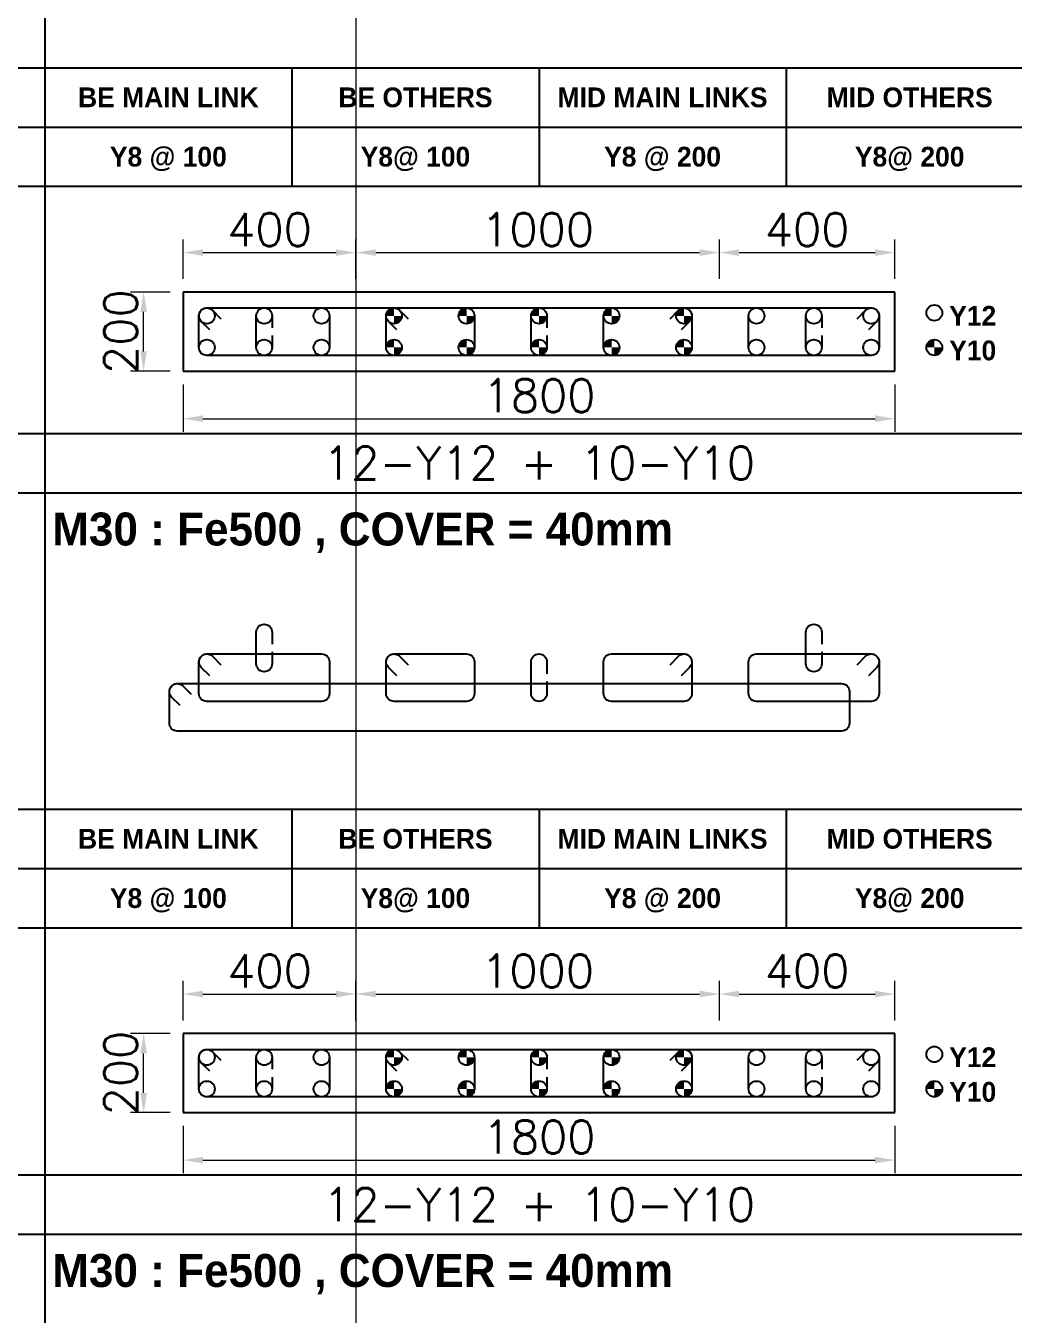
# Model space of a CAD drawing. Header units: millimetres. Extents: x -28707963 to -28231469, y 696001 to 896471.
# Drawn here: x -28298180 to -28290680, y 845932 to 855714 of the extents above; entities that cross this region are included whole.
import ezdxf
from ezdxf.enums import TextEntityAlignment as Align

# ---------------------------------------------------------------- set-up
doc = ezdxf.new("R2010")
doc.units = ezdxf.units.MM
doc.header["$MEASUREMENT"] = 0
doc.header["$PDMODE"] = 34
doc.header["$PDSIZE"] = -8
doc.layers.get('0').update_dxf_attribs({"lineweight": 5})
for name, color, linetype in [('09 COL TEXT-SCH', 2, 'Continuous'), ('14 REINF', 6, 'Continuous'), ('22 TABLE FRAME', 5, 'Continuous'), ('23 STIRRUPS', 5, 'Continuous'), ('TEXT', 4, 'Continuous')]:
    doc.layers.add(name, color=color, linetype=linetype)
doc.layers.add('19 COLUMN', color=1, linetype='Continuous', lineweight=25)
doc.styles.add('adani bold', font='')
doc.styles.add('ROMANS', font='simplex.shx')
doc.styles.get('adani bold').set_extended_font_data('Adani Bold', bold=True)
doc.dimstyles.new('D 50', dxfattribs={"dimscale": 100, "dimtxt": 3, "dimasz": 1.5, "dimexe": 1, "dimexo": 1, "dimgap": 0.5, "dimtad": 1, "dimdec": 0, "dimdsep": 46, "dimtxsty": 'ROMANS', "dimcen": 2.5, "dimclrd": 5, "dimclre": 5, "dimclrt": 4, "dimadec": 0, "dimazin": 0, "dimtfac": 1, "dimtdec": 0, "dimtmove": 0, "dimatfit": 3, "dimfxl": 1, "dimlwd": 0, "dimlwe": 0, "dimarcsym": 0})

# ---------------------------------------------------------------- blocks, each defined once
blk = doc.blocks.new('*D537')
at = {"color": 5, "lineweight": 0, "transparency": 16777216}
for p, q in [((-28296986.1, 847368.4), (-28296986.1, 847008.4)), ((-28291586.1, 847368.4), (-28291586.1, 847008.4)), ((-28296836.1, 847108.4), (-28291736.1, 847108.4))]:
    blk.add_line(p, q, dxfattribs=at)
at = {"color": 5, "transparency": 16777216}
for points in [[(-28296836.1, 847133.4), (-28296836.1, 847083.4), (-28296986.1, 847108.4)], [(-28291736.1, 847083.4), (-28291736.1, 847133.4), (-28291586.1, 847108.4)]]:
    blk.add_solid(points, dxfattribs=at)
at = {"layer": 'Defpoints', "color": 0, "transparency": 16777216}
for p in [(-28296986.1, 847468.4), (-28291586.1, 847468.4), (-28291586.1, 847108.4)]:
    blk.add_point(p, dxfattribs=at)
at = {"color": 4, "transparency": 16777216, "insert": (-28294286.1, 847283.4), "char_height": 250, "attachment_point": 5, "style": 'ROMANS'}
blk.add_mtext('1800', dxfattribs=at)
blk = doc.blocks.new('*D538')
at = {"color": 5, "lineweight": 0, "transparency": 16777216}
for p, q in [((-28296986.1, 852993.4), (-28296986.1, 852633.4)), ((-28291586.1, 852993.4), (-28291586.1, 852633.4)), ((-28296836.1, 852733.4), (-28291736.1, 852733.4))]:
    blk.add_line(p, q, dxfattribs=at)
at = {"color": 5, "transparency": 16777216}
for points in [[(-28296836.1, 852758.4), (-28296836.1, 852708.4), (-28296986.1, 852733.4)], [(-28291736.1, 852708.4), (-28291736.1, 852758.4), (-28291586.1, 852733.4)]]:
    blk.add_solid(points, dxfattribs=at)
at = {"layer": 'Defpoints', "color": 0, "transparency": 16777216}
for p in [(-28296986.1, 853093.4), (-28291586.1, 853093.4), (-28291586.1, 852733.4)]:
    blk.add_point(p, dxfattribs=at)
at = {"color": 4, "transparency": 16777216, "insert": (-28294286.1, 852908.4), "char_height": 250, "attachment_point": 5, "style": 'ROMANS'}
blk.add_mtext('1800', dxfattribs=at)
blk = doc.blocks.new('*D443')
at = {"color": 5, "lineweight": 0, "transparency": 16777216}
for p, q in [((-28297086.1, 848068.4), (-28297386.1, 848068.4)), ((-28297286.1, 847618.4), (-28297286.1, 847918.4)), ((-28297086.1, 847468.4), (-28297386.1, 847468.4))]:
    blk.add_line(p, q, dxfattribs=at)
at = {"color": 5, "transparency": 16777216}
for points in [[(-28297261.1, 847918.4), (-28297311.1, 847918.4), (-28297286.1, 848068.4)], [(-28297311.1, 847618.4), (-28297261.1, 847618.4), (-28297286.1, 847468.4)]]:
    blk.add_solid(points, dxfattribs=at)
at = {"layer": 'Defpoints', "color": 0, "transparency": 16777216}
for p in [(-28297286.1, 848068.4), (-28296986.1, 848068.4), (-28296986.1, 847468.4)]:
    blk.add_point(p, dxfattribs=at)
at = {"color": 4, "transparency": 16777216, "insert": (-28297461.1, 847768.4), "char_height": 250, "attachment_point": 5, "rotation": 90, "style": 'ROMANS'}
blk.add_mtext('200', dxfattribs=at)
blk = doc.blocks.new('*D444')
at = {"color": 5, "lineweight": 0, "transparency": 16777216}
for p, q in [((-28296986.1, 848168.4), (-28296986.1, 848468.4)), ((-28295675.5, 848168.4), (-28295675.5, 848468.4)), ((-28296836.1, 848368.4), (-28295825.5, 848368.4))]:
    blk.add_line(p, q, dxfattribs=at)
at = {"color": 5, "transparency": 16777216}
for points in [[(-28296836.1, 848393.4), (-28296836.1, 848343.4), (-28296986.1, 848368.4)], [(-28295825.5, 848343.4), (-28295825.5, 848393.4), (-28295675.5, 848368.4)]]:
    blk.add_solid(points, dxfattribs=at)
at = {"layer": 'Defpoints', "color": 0, "transparency": 16777216}
for p in [(-28295675.5, 848368.4), (-28296986.1, 848068.4), (-28295675.5, 848068.4)]:
    blk.add_point(p, dxfattribs=at)
at = {"color": 4, "transparency": 16777216, "insert": (-28296330.8, 848543.4), "char_height": 250, "attachment_point": 5, "style": 'ROMANS'}
blk.add_mtext('400', dxfattribs=at)
blk = doc.blocks.new('*D445')
at = {"color": 5, "lineweight": 0, "transparency": 16777216}
for p, q in [((-28295675.5, 848168.4), (-28295675.5, 848468.4)), ((-28292917.6, 848168.4), (-28292917.6, 848468.4)), ((-28295525.5, 848368.4), (-28293067.6, 848368.4))]:
    blk.add_line(p, q, dxfattribs=at)
at = {"color": 5, "transparency": 16777216}
for points in [[(-28295525.5, 848393.4), (-28295525.5, 848343.4), (-28295675.5, 848368.4)], [(-28293067.6, 848343.4), (-28293067.6, 848393.4), (-28292917.6, 848368.4)]]:
    blk.add_solid(points, dxfattribs=at)
at = {"layer": 'Defpoints', "color": 0, "transparency": 16777216}
for p in [(-28292917.6, 848368.4), (-28295675.5, 848068.4), (-28292917.6, 848068.4)]:
    blk.add_point(p, dxfattribs=at)
at = {"color": 4, "transparency": 16777216, "insert": (-28294296.5, 848543.4), "char_height": 250, "attachment_point": 5, "style": 'ROMANS'}
blk.add_mtext('1000', dxfattribs=at)
blk = doc.blocks.new('*D446')
at = {"color": 5, "lineweight": 0, "transparency": 16777216}
for p, q in [((-28292917.6, 848168.4), (-28292917.6, 848468.4)), ((-28291586.1, 848168.4), (-28291586.1, 848468.4)), ((-28292767.6, 848368.4), (-28291736.1, 848368.4))]:
    blk.add_line(p, q, dxfattribs=at)
at = {"color": 5, "transparency": 16777216}
for points in [[(-28292767.6, 848393.4), (-28292767.6, 848343.4), (-28292917.6, 848368.4)], [(-28291736.1, 848343.4), (-28291736.1, 848393.4), (-28291586.1, 848368.4)]]:
    blk.add_solid(points, dxfattribs=at)
at = {"layer": 'Defpoints', "color": 0, "transparency": 16777216}
for p in [(-28291586.1, 848368.4), (-28292917.6, 848068.4), (-28291586.1, 848068.4)]:
    blk.add_point(p, dxfattribs=at)
at = {"color": 4, "transparency": 16777216, "insert": (-28292251.8, 848543.4), "char_height": 250, "attachment_point": 5, "style": 'ROMANS'}
blk.add_mtext('400', dxfattribs=at)
blk = doc.blocks.new('*D447')
at = {"color": 5, "lineweight": 0, "transparency": 16777216}
for p, q in [((-28297086.1, 853693.4), (-28297386.1, 853693.4)), ((-28297286.1, 853243.4), (-28297286.1, 853543.4)), ((-28297086.1, 853093.4), (-28297386.1, 853093.4))]:
    blk.add_line(p, q, dxfattribs=at)
at = {"color": 5, "transparency": 16777216}
for points in [[(-28297261.1, 853543.4), (-28297311.1, 853543.4), (-28297286.1, 853693.4)], [(-28297311.1, 853243.4), (-28297261.1, 853243.4), (-28297286.1, 853093.4)]]:
    blk.add_solid(points, dxfattribs=at)
at = {"layer": 'Defpoints', "color": 0, "transparency": 16777216}
for p in [(-28297286.1, 853693.4), (-28296986.1, 853693.4), (-28296986.1, 853093.4)]:
    blk.add_point(p, dxfattribs=at)
at = {"color": 4, "transparency": 16777216, "insert": (-28297461.1, 853393.4), "char_height": 250, "attachment_point": 5, "rotation": 90, "style": 'ROMANS'}
blk.add_mtext('200', dxfattribs=at)
blk = doc.blocks.new('*D448')
at = {"color": 5, "lineweight": 0, "transparency": 16777216}
for p, q in [((-28296986.1, 853793.4), (-28296986.1, 854093.4)), ((-28295675.5, 853793.4), (-28295675.5, 854093.4)), ((-28296836.1, 853993.4), (-28295825.5, 853993.4))]:
    blk.add_line(p, q, dxfattribs=at)
at = {"color": 5, "transparency": 16777216}
for points in [[(-28296836.1, 854018.4), (-28296836.1, 853968.4), (-28296986.1, 853993.4)], [(-28295825.5, 853968.4), (-28295825.5, 854018.4), (-28295675.5, 853993.4)]]:
    blk.add_solid(points, dxfattribs=at)
at = {"layer": 'Defpoints', "color": 0, "transparency": 16777216}
for p in [(-28295675.5, 853993.4), (-28296986.1, 853693.4), (-28295675.5, 853693.4)]:
    blk.add_point(p, dxfattribs=at)
at = {"color": 4, "transparency": 16777216, "insert": (-28296330.8, 854168.4), "char_height": 250, "attachment_point": 5, "style": 'ROMANS'}
blk.add_mtext('400', dxfattribs=at)
blk = doc.blocks.new('*D449')
at = {"color": 5, "lineweight": 0, "transparency": 16777216}
for p, q in [((-28295675.5, 853793.4), (-28295675.5, 854093.4)), ((-28292917.6, 853793.4), (-28292917.6, 854093.4)), ((-28295525.5, 853993.4), (-28293067.6, 853993.4))]:
    blk.add_line(p, q, dxfattribs=at)
at = {"color": 5, "transparency": 16777216}
for points in [[(-28295525.5, 854018.4), (-28295525.5, 853968.4), (-28295675.5, 853993.4)], [(-28293067.6, 853968.4), (-28293067.6, 854018.4), (-28292917.6, 853993.4)]]:
    blk.add_solid(points, dxfattribs=at)
at = {"layer": 'Defpoints', "color": 0, "transparency": 16777216}
for p in [(-28292917.6, 853993.4), (-28295675.5, 853693.4), (-28292917.6, 853693.4)]:
    blk.add_point(p, dxfattribs=at)
at = {"color": 4, "transparency": 16777216, "insert": (-28294296.5, 854168.4), "char_height": 250, "attachment_point": 5, "style": 'ROMANS'}
blk.add_mtext('1000', dxfattribs=at)
blk = doc.blocks.new('*D450')
at = {"color": 5, "lineweight": 0, "transparency": 16777216}
for p, q in [((-28292917.6, 853793.4), (-28292917.6, 854093.4)), ((-28291586.1, 853793.4), (-28291586.1, 854093.4)), ((-28292767.6, 853993.4), (-28291736.1, 853993.4))]:
    blk.add_line(p, q, dxfattribs=at)
at = {"color": 5, "transparency": 16777216}
for points in [[(-28292767.6, 854018.4), (-28292767.6, 853968.4), (-28292917.6, 853993.4)], [(-28291736.1, 853968.4), (-28291736.1, 854018.4), (-28291586.1, 853993.4)]]:
    blk.add_solid(points, dxfattribs=at)
at = {"layer": 'Defpoints', "color": 0, "transparency": 16777216}
for p in [(-28291586.1, 853993.4), (-28292917.6, 853693.4), (-28291586.1, 853693.4)]:
    blk.add_point(p, dxfattribs=at)
at = {"color": 4, "transparency": 16777216, "insert": (-28292251.8, 854168.4), "char_height": 250, "attachment_point": 5, "style": 'ROMANS'}
blk.add_mtext('400', dxfattribs=at)

msp = doc.modelspace()

# ---------------------------------------------------------------- hatches: boundary and pattern name
at = {"layer": '14 REINF'}
h = msp.add_hatch(color=6, dxfattribs=at)
edge = h.paths.add_edge_path(flags=0)
edge.add_line((-28295446.1, 853513.4), (-28295386.1, 853513.4))
edge.add_line((-28295386.1, 853513.4), (-28295386.1, 853573.4))
edge.add_arc((-28295386.1, 853513.4), 60, 90, 180)
edge = h.paths.add_edge_path(flags=0)
edge.add_line((-28295326.1, 853513.4), (-28295386.1, 853513.4))
edge.add_line((-28295386.1, 853513.4), (-28295386.1, 853453.4))
edge.add_arc((-28295386.1, 853513.4), 60, 270, 360)
h = msp.add_hatch(color=6, dxfattribs=at)
edge = h.paths.add_edge_path(flags=0)
edge.add_line((-28294896.1, 853513.4), (-28294836.1, 853513.4))
edge.add_line((-28294836.1, 853513.4), (-28294836.1, 853573.4))
edge.add_arc((-28294836.1, 853513.4), 60, 90, 180)
edge = h.paths.add_edge_path(flags=0)
edge.add_line((-28294776.1, 853513.4), (-28294836.1, 853513.4))
edge.add_line((-28294836.1, 853513.4), (-28294836.1, 853453.4))
edge.add_arc((-28294836.1, 853513.4), 60, 270, 360)
h = msp.add_hatch(color=6, dxfattribs=at)
edge = h.paths.add_edge_path(flags=0)
edge.add_line((-28294346.1, 853513.4), (-28294286.1, 853513.4))
edge.add_line((-28294286.1, 853513.4), (-28294286.1, 853573.4))
edge.add_arc((-28294286.1, 853513.4), 60, 90, 180)
edge = h.paths.add_edge_path(flags=0)
edge.add_line((-28294226.1, 853513.4), (-28294286.1, 853513.4))
edge.add_line((-28294286.1, 853513.4), (-28294286.1, 853453.4))
edge.add_arc((-28294286.1, 853513.4), 60, 270, 360)
h = msp.add_hatch(color=6, dxfattribs=at)
edge = h.paths.add_edge_path(flags=0)
edge.add_line((-28293796.1, 853513.4), (-28293736.1, 853513.4))
edge.add_line((-28293736.1, 853513.4), (-28293736.1, 853573.4))
edge.add_arc((-28293736.1, 853513.4), 60, 90, 180)
edge = h.paths.add_edge_path(flags=0)
edge.add_line((-28293676.1, 853513.4), (-28293736.1, 853513.4))
edge.add_line((-28293736.1, 853513.4), (-28293736.1, 853453.4))
edge.add_arc((-28293736.1, 853513.4), 60, 270, 360)
h = msp.add_hatch(color=6, dxfattribs=at)
edge = h.paths.add_edge_path(flags=0)
edge.add_line((-28293246.1, 853513.4), (-28293186.1, 853513.4))
edge.add_line((-28293186.1, 853513.4), (-28293186.1, 853573.4))
edge.add_arc((-28293186.1, 853513.4), 60, 90, 180)
edge = h.paths.add_edge_path(flags=0)
edge.add_line((-28293126.1, 853513.4), (-28293186.1, 853513.4))
edge.add_line((-28293186.1, 853513.4), (-28293186.1, 853453.4))
edge.add_arc((-28293186.1, 853513.4), 60, 270, 360)
h = msp.add_hatch(color=6, dxfattribs=at)
edge = h.paths.add_edge_path(flags=0)
edge.add_line((-28295446.1, 853273.4), (-28295386.1, 853273.4))
edge.add_line((-28295386.1, 853273.4), (-28295386.1, 853333.4))
edge.add_arc((-28295386.1, 853273.4), 60, 90, 180)
edge = h.paths.add_edge_path(flags=0)
edge.add_line((-28295326.1, 853273.4), (-28295386.1, 853273.4))
edge.add_line((-28295386.1, 853273.4), (-28295386.1, 853213.4))
edge.add_arc((-28295386.1, 853273.4), 60, 270, 360)
h = msp.add_hatch(color=6, dxfattribs=at)
edge = h.paths.add_edge_path(flags=0)
edge.add_line((-28294896.1, 853273.4), (-28294836.1, 853273.4))
edge.add_line((-28294836.1, 853273.4), (-28294836.1, 853333.4))
edge.add_arc((-28294836.1, 853273.4), 60, 90, 180)
edge = h.paths.add_edge_path(flags=0)
edge.add_line((-28294776.1, 853273.4), (-28294836.1, 853273.4))
edge.add_line((-28294836.1, 853273.4), (-28294836.1, 853213.4))
edge.add_arc((-28294836.1, 853273.4), 60, 270, 360)
h = msp.add_hatch(color=6, dxfattribs=at)
edge = h.paths.add_edge_path(flags=0)
edge.add_line((-28294346.1, 853273.4), (-28294286.1, 853273.4))
edge.add_line((-28294286.1, 853273.4), (-28294286.1, 853333.4))
edge.add_arc((-28294286.1, 853273.4), 60, 90, 180)
edge = h.paths.add_edge_path(flags=0)
edge.add_line((-28294226.1, 853273.4), (-28294286.1, 853273.4))
edge.add_line((-28294286.1, 853273.4), (-28294286.1, 853213.4))
edge.add_arc((-28294286.1, 853273.4), 60, 270, 360)
h = msp.add_hatch(color=6, dxfattribs=at)
edge = h.paths.add_edge_path(flags=0)
edge.add_line((-28293796.1, 853273.4), (-28293736.1, 853273.4))
edge.add_line((-28293736.1, 853273.4), (-28293736.1, 853333.4))
edge.add_arc((-28293736.1, 853273.4), 60, 90, 180)
edge = h.paths.add_edge_path(flags=0)
edge.add_line((-28293676.1, 853273.4), (-28293736.1, 853273.4))
edge.add_line((-28293736.1, 853273.4), (-28293736.1, 853213.4))
edge.add_arc((-28293736.1, 853273.4), 60, 270, 360)
h = msp.add_hatch(color=6, dxfattribs=at)
edge = h.paths.add_edge_path(flags=0)
edge.add_line((-28293246.1, 853273.4), (-28293186.1, 853273.4))
edge.add_line((-28293186.1, 853273.4), (-28293186.1, 853333.4))
edge.add_arc((-28293186.1, 853273.4), 60, 90, 180)
edge = h.paths.add_edge_path(flags=0)
edge.add_line((-28293126.1, 853273.4), (-28293186.1, 853273.4))
edge.add_line((-28293186.1, 853273.4), (-28293186.1, 853213.4))
edge.add_arc((-28293186.1, 853273.4), 60, 270, 360)
h = msp.add_hatch(color=6, dxfattribs=at)
edge = h.paths.add_edge_path(flags=0)
edge.add_line((-28291346.1, 853273.4), (-28291286.1, 853273.4))
edge.add_line((-28291286.1, 853273.4), (-28291286.1, 853333.4))
edge.add_arc((-28291286.1, 853273.4), 60, 90, 180)
edge = h.paths.add_edge_path(flags=0)
edge.add_line((-28291226.1, 853273.4), (-28291286.1, 853273.4))
edge.add_line((-28291286.1, 853273.4), (-28291286.1, 853213.4))
edge.add_arc((-28291286.1, 853273.4), 60, 270, 360)
h = msp.add_hatch(color=6, dxfattribs=at)
edge = h.paths.add_edge_path(flags=0)
edge.add_line((-28295446.1, 847888.4), (-28295386.1, 847888.4))
edge.add_line((-28295386.1, 847888.4), (-28295386.1, 847948.4))
edge.add_arc((-28295386.1, 847888.4), 60, 90, 180)
edge = h.paths.add_edge_path(flags=0)
edge.add_line((-28295326.1, 847888.4), (-28295386.1, 847888.4))
edge.add_line((-28295386.1, 847888.4), (-28295386.1, 847828.4))
edge.add_arc((-28295386.1, 847888.4), 60, 270, 360)
h = msp.add_hatch(color=6, dxfattribs=at)
edge = h.paths.add_edge_path(flags=0)
edge.add_line((-28294896.1, 847888.4), (-28294836.1, 847888.4))
edge.add_line((-28294836.1, 847888.4), (-28294836.1, 847948.4))
edge.add_arc((-28294836.1, 847888.4), 60, 90, 180)
edge = h.paths.add_edge_path(flags=0)
edge.add_line((-28294776.1, 847888.4), (-28294836.1, 847888.4))
edge.add_line((-28294836.1, 847888.4), (-28294836.1, 847828.4))
edge.add_arc((-28294836.1, 847888.4), 60, 270, 360)
h = msp.add_hatch(color=6, dxfattribs=at)
edge = h.paths.add_edge_path(flags=0)
edge.add_line((-28294346.1, 847888.4), (-28294286.1, 847888.4))
edge.add_line((-28294286.1, 847888.4), (-28294286.1, 847948.4))
edge.add_arc((-28294286.1, 847888.4), 60, 90, 180)
edge = h.paths.add_edge_path(flags=0)
edge.add_line((-28294226.1, 847888.4), (-28294286.1, 847888.4))
edge.add_line((-28294286.1, 847888.4), (-28294286.1, 847828.4))
edge.add_arc((-28294286.1, 847888.4), 60, 270, 360)
h = msp.add_hatch(color=6, dxfattribs=at)
edge = h.paths.add_edge_path(flags=0)
edge.add_line((-28293796.1, 847888.4), (-28293736.1, 847888.4))
edge.add_line((-28293736.1, 847888.4), (-28293736.1, 847948.4))
edge.add_arc((-28293736.1, 847888.4), 60, 90, 180)
edge = h.paths.add_edge_path(flags=0)
edge.add_line((-28293676.1, 847888.4), (-28293736.1, 847888.4))
edge.add_line((-28293736.1, 847888.4), (-28293736.1, 847828.4))
edge.add_arc((-28293736.1, 847888.4), 60, 270, 360)
h = msp.add_hatch(color=6, dxfattribs=at)
edge = h.paths.add_edge_path(flags=0)
edge.add_line((-28293246.1, 847888.4), (-28293186.1, 847888.4))
edge.add_line((-28293186.1, 847888.4), (-28293186.1, 847948.4))
edge.add_arc((-28293186.1, 847888.4), 60, 90, 180)
edge = h.paths.add_edge_path(flags=0)
edge.add_line((-28293126.1, 847888.4), (-28293186.1, 847888.4))
edge.add_line((-28293186.1, 847888.4), (-28293186.1, 847828.4))
edge.add_arc((-28293186.1, 847888.4), 60, 270, 360)
h = msp.add_hatch(color=6, dxfattribs=at)
edge = h.paths.add_edge_path(flags=0)
edge.add_line((-28295446.1, 847648.4), (-28295386.1, 847648.4))
edge.add_line((-28295386.1, 847648.4), (-28295386.1, 847708.4))
edge.add_arc((-28295386.1, 847648.4), 60, 90, 180)
edge = h.paths.add_edge_path(flags=0)
edge.add_line((-28295326.1, 847648.4), (-28295386.1, 847648.4))
edge.add_line((-28295386.1, 847648.4), (-28295386.1, 847588.4))
edge.add_arc((-28295386.1, 847648.4), 60, 270, 360)
h = msp.add_hatch(color=6, dxfattribs=at)
edge = h.paths.add_edge_path(flags=0)
edge.add_line((-28294896.1, 847648.4), (-28294836.1, 847648.4))
edge.add_line((-28294836.1, 847648.4), (-28294836.1, 847708.4))
edge.add_arc((-28294836.1, 847648.4), 60, 90, 180)
edge = h.paths.add_edge_path(flags=0)
edge.add_line((-28294776.1, 847648.4), (-28294836.1, 847648.4))
edge.add_line((-28294836.1, 847648.4), (-28294836.1, 847588.4))
edge.add_arc((-28294836.1, 847648.4), 60, 270, 360)
h = msp.add_hatch(color=6, dxfattribs=at)
edge = h.paths.add_edge_path(flags=0)
edge.add_line((-28294346.1, 847648.4), (-28294286.1, 847648.4))
edge.add_line((-28294286.1, 847648.4), (-28294286.1, 847708.4))
edge.add_arc((-28294286.1, 847648.4), 60, 90, 180)
edge = h.paths.add_edge_path(flags=0)
edge.add_line((-28294226.1, 847648.4), (-28294286.1, 847648.4))
edge.add_line((-28294286.1, 847648.4), (-28294286.1, 847588.4))
edge.add_arc((-28294286.1, 847648.4), 60, 270, 360)
h = msp.add_hatch(color=6, dxfattribs=at)
edge = h.paths.add_edge_path(flags=0)
edge.add_line((-28293796.1, 847648.4), (-28293736.1, 847648.4))
edge.add_line((-28293736.1, 847648.4), (-28293736.1, 847708.4))
edge.add_arc((-28293736.1, 847648.4), 60, 90, 180)
edge = h.paths.add_edge_path(flags=0)
edge.add_line((-28293676.1, 847648.4), (-28293736.1, 847648.4))
edge.add_line((-28293736.1, 847648.4), (-28293736.1, 847588.4))
edge.add_arc((-28293736.1, 847648.4), 60, 270, 360)
h = msp.add_hatch(color=6, dxfattribs=at)
edge = h.paths.add_edge_path(flags=0)
edge.add_line((-28293246.1, 847648.4), (-28293186.1, 847648.4))
edge.add_line((-28293186.1, 847648.4), (-28293186.1, 847708.4))
edge.add_arc((-28293186.1, 847648.4), 60, 90, 180)
edge = h.paths.add_edge_path(flags=0)
edge.add_line((-28293126.1, 847648.4), (-28293186.1, 847648.4))
edge.add_line((-28293186.1, 847648.4), (-28293186.1, 847588.4))
edge.add_arc((-28293186.1, 847648.4), 60, 270, 360)
h = msp.add_hatch(color=6, dxfattribs=at)
edge = h.paths.add_edge_path(flags=0)
edge.add_line((-28291346.1, 847648.4), (-28291286.1, 847648.4))
edge.add_line((-28291286.1, 847648.4), (-28291286.1, 847708.4))
edge.add_arc((-28291286.1, 847648.4), 60, 90, 180)
edge = h.paths.add_edge_path(flags=0)
edge.add_line((-28291226.1, 847648.4), (-28291286.1, 847648.4))
edge.add_line((-28291286.1, 847648.4), (-28291286.1, 847588.4))
edge.add_arc((-28291286.1, 847648.4), 60, 270, 360)

# ---------------------------------------------------------------- linework, layer by layer
msp.add_line((-28295675.5, 896471.2), (-28295675.5, 817472.8))
at = {"layer": '14 REINF', "color": 6}
for centre in [(-28296806.1, 853513.4), (-28296371.1, 853513.4), (-28295936.1, 853513.4), (-28295386.1, 853513.4), (-28294836.1, 853513.4), (-28294286.1, 853513.4), (-28293736.1, 853513.4), (-28293186.1, 853513.4), (-28292636.1, 853513.4), (-28292201.1, 853513.4), (-28291766.1, 853513.4), (-28291286.1, 853535.9), (-28296806.1, 853273.4), (-28296371.1, 853273.4), (-28295936.1, 853273.4), (-28295386.1, 853273.4), (-28294836.1, 853273.4), (-28294286.1, 853273.4), (-28293736.1, 853273.4), (-28293186.1, 853273.4), (-28292636.1, 853273.4), (-28292201.1, 853273.4), (-28291766.1, 853273.4), (-28291286.1, 853273.4), (-28296806.1, 847888.4), (-28296371.1, 847888.4), (-28295936.1, 847888.4), (-28295386.1, 847888.4), (-28294836.1, 847888.4), (-28294286.1, 847888.4), (-28293736.1, 847888.4), (-28293186.1, 847888.4), (-28292636.1, 847888.4), (-28292201.1, 847888.4), (-28291766.1, 847888.4), (-28291286.1, 847910.9), (-28296806.1, 847648.4), (-28296371.1, 847648.4), (-28295936.1, 847648.4), (-28295386.1, 847648.4), (-28294836.1, 847648.4), (-28294286.1, 847648.4), (-28293736.1, 847648.4), (-28293186.1, 847648.4), (-28292636.1, 847648.4), (-28292201.1, 847648.4), (-28291766.1, 847648.4), (-28291286.1, 847648.4)]:
    msp.add_circle(centre, 60, dxfattribs=at)
at = {"layer": '19 COLUMN', "color": 4}
for points in [[(-28291586.1, 853693.4), (-28296986.1, 853693.4)], [(-28296986.1, 853693.4), (-28296986.1, 853093.4)], [(-28291586.1, 853093.4), (-28291586.1, 853693.4)], [(-28296986.1, 853093.4), (-28291586.1, 853093.4)], [(-28291586.1, 848068.4), (-28296986.1, 848068.4)], [(-28296986.1, 848068.4), (-28296986.1, 847468.4)], [(-28291586.1, 847468.4), (-28291586.1, 848068.4)], [(-28296986.1, 847468.4), (-28291586.1, 847468.4)]]:
    msp.add_lwpolyline(points, dxfattribs=at)
at = {"layer": '22 TABLE FRAME', "color": 5, "linetype": 'Continuous'}
for p, q in [((-28298036.1, 863421.2), (-28298036.1, 788796.2)), ((-28330286.1, 855396.2), (-28245536.1, 855396.2)), ((-28296161.1, 855396.2), (-28296161.1, 854496.2)), ((-28294286.1, 855396.2), (-28294286.1, 854496.2)), ((-28292411.1, 855396.2), (-28292411.1, 854496.2)), ((-28330286.1, 854946.2), (-28245536.1, 854946.2)), ((-28330286.1, 854496.2), (-28245536.1, 854496.2)), ((-28330286.1, 852621.2), (-28245536.1, 852621.2)), ((-28334786.1, 852171.2), (-28245536.1, 852171.2)), ((-28330286.1, 849771.2), (-28245536.1, 849771.2)), ((-28296161.1, 849771.2), (-28296161.1, 848871.2)), ((-28294286.1, 849771.2), (-28294286.1, 848871.2)), ((-28292411.1, 849771.2), (-28292411.1, 848871.2)), ((-28330286.1, 849321.2), (-28245536.1, 849321.2)), ((-28330286.1, 848871.2), (-28245536.1, 848871.2)), ((-28330286.1, 846996.2), (-28245536.1, 846996.2)), ((-28334786.1, 846546.2), (-28245536.1, 846546.2))]:
    msp.add_line(p, q, dxfattribs=at)
at = {"layer": '23 STIRRUPS', "color": 5}
for points in [[(-28296784.9, 853407.3), (-28296848.5, 853470.9, -0.668178), (-28296806.1, 853573.4), (-28291766.1, 853573.4, -0.414214), (-28291706.1, 853513.4), (-28291706.1, 853273.4, -0.414214), (-28291766.1, 853213.4), (-28296806.1, 853213.4, -0.414214), (-28296866.1, 853273.4), (-28296866.1, 853513.4, -0.668179), (-28296763.7, 853555.8), (-28296700, 853492.1)], [(-28296784.9, 853407.3), (-28296848.5, 853470.9, -0.668178), (-28296806.1, 853573.4), (-28295936.1, 853573.4, -0.414214), (-28295876.1, 853513.4), (-28295876.1, 853273.4, -0.414214), (-28295936.1, 853213.4), (-28296806.1, 853213.4, -0.414214), (-28296866.1, 853273.4), (-28296866.1, 853513.4, -0.668179), (-28296763.7, 853555.8), (-28296700, 853492.1)], [(-28296311.1, 853363.4), (-28296311.1, 853273.4, -1), (-28296431.1, 853273.4), (-28296431.1, 853513.4, -1), (-28296311.1, 853513.4), (-28296311.1, 853423.4)], [(-28295364.9, 853407.3), (-28295428.6, 853470.9, -0.668314), (-28295386.1, 853573.4), (-28294836.1, 853573.4, -0.414323), (-28294776.1, 853513.4), (-28294776.1, 853273.4, -0.414323), (-28294836.1, 853213.4), (-28295386.1, 853213.4, -0.414323), (-28295446.1, 853273.4), (-28295446.1, 853513.4, -0.668179), (-28295343.7, 853555.8), (-28295280.1, 853492.1)], [(-28294226.1, 853363.4), (-28294226.1, 853273.4, -1), (-28294346.1, 853273.4), (-28294346.1, 853513.4, -1), (-28294226.1, 853513.4), (-28294226.1, 853423.4)], [(-28293292.1, 853492.1), (-28293228.5, 853555.8, -0.668179), (-28293126.1, 853513.4), (-28293126.1, 853273.4, -0.414323), (-28293186.1, 853213.4), (-28293736.1, 853213.4, -0.414323), (-28293796.1, 853273.4), (-28293796.1, 853513.4, -0.414323), (-28293736.1, 853573.4), (-28293186.1, 853573.4, -0.668314), (-28293143.6, 853470.9), (-28293207.3, 853407.3)], [(-28291872.2, 853492.1), (-28291808.5, 853555.8, -0.668179), (-28291706.1, 853513.4), (-28291706.1, 853273.4, -0.414214), (-28291766.1, 853213.4), (-28292636.1, 853213.4, -0.414214), (-28292696.1, 853273.4), (-28292696.1, 853513.4, -0.414214), (-28292636.1, 853573.4), (-28291766.1, 853573.4, -0.668178), (-28291723.7, 853470.9), (-28291787.3, 853407.3)], [(-28292141.1, 853363.4), (-28292141.1, 853273.4, -1), (-28292261.1, 853273.4), (-28292261.1, 853513.4, -1), (-28292141.1, 853513.4), (-28292141.1, 853423.4)], [(-28296311.1, 850963.4), (-28296311.1, 850873.4, -1), (-28296431.1, 850873.4), (-28296431.1, 851113.4, -1), (-28296311.1, 851113.4), (-28296311.1, 851023.4)], [(-28292141.1, 850963.4), (-28292141.1, 850873.4, -1), (-28292261.1, 850873.4), (-28292261.1, 851113.4, -1), (-28292141.1, 851113.4), (-28292141.1, 851023.4)], [(-28296784.9, 850782.3), (-28296848.5, 850845.9, -0.668178), (-28296806.1, 850948.4), (-28295936.1, 850948.4, -0.414214), (-28295876.1, 850888.4), (-28295876.1, 850648.4, -0.414214), (-28295936.1, 850588.4), (-28296806.1, 850588.4, -0.414214), (-28296866.1, 850648.4), (-28296866.1, 850888.4, -0.668179), (-28296763.7, 850930.8), (-28296700, 850867.1)], [(-28295364.9, 850782.3), (-28295428.6, 850845.9, -0.668314), (-28295386.1, 850948.4), (-28294836.1, 850948.4, -0.414323), (-28294776.1, 850888.4), (-28294776.1, 850648.4, -0.414323), (-28294836.1, 850588.4), (-28295386.1, 850588.4, -0.414323), (-28295446.1, 850648.4), (-28295446.1, 850888.4, -0.668179), (-28295343.7, 850930.8), (-28295280.1, 850867.1)], [(-28294226.1, 850738.4), (-28294226.1, 850648.4, -1), (-28294346.1, 850648.4), (-28294346.1, 850888.4, -1), (-28294226.1, 850888.4), (-28294226.1, 850798.4)], [(-28293292.1, 850867.1), (-28293228.5, 850930.8, -0.668179), (-28293126.1, 850888.4), (-28293126.1, 850648.4, -0.414323), (-28293186.1, 850588.4), (-28293736.1, 850588.4, -0.414323), (-28293796.1, 850648.4), (-28293796.1, 850888.4, -0.414323), (-28293736.1, 850948.4), (-28293186.1, 850948.4, -0.668314), (-28293143.6, 850845.9), (-28293207.3, 850782.3)], [(-28291872.2, 850867.1), (-28291808.5, 850930.8, -0.668179), (-28291706.1, 850888.4), (-28291706.1, 850648.4, -0.414214), (-28291766.1, 850588.4), (-28292636.1, 850588.4, -0.414214), (-28292696.1, 850648.4), (-28292696.1, 850888.4, -0.414214), (-28292636.1, 850948.4), (-28291766.1, 850948.4, -0.668178), (-28291723.7, 850845.9), (-28291787.3, 850782.3)], [(-28297009.9, 850557.3), (-28297073.5, 850620.9, -0.668178), (-28297031.1, 850723.4), (-28291991.1, 850723.4, -0.414214), (-28291931.1, 850663.4), (-28291931.1, 850423.4, -0.414214), (-28291991.1, 850363.4), (-28297031.1, 850363.4, -0.414214), (-28297091.1, 850423.4), (-28297091.1, 850663.4, -0.668179), (-28296988.7, 850705.8), (-28296925, 850642.1)], [(-28296784.9, 847782.3), (-28296848.5, 847845.9, -0.668178), (-28296806.1, 847948.4), (-28291766.1, 847948.4, -0.414214), (-28291706.1, 847888.4), (-28291706.1, 847648.4, -0.414214), (-28291766.1, 847588.4), (-28296806.1, 847588.4, -0.414214), (-28296866.1, 847648.4), (-28296866.1, 847888.4, -0.668179), (-28296763.7, 847930.8), (-28296700, 847867.1)], [(-28296784.9, 847782.3), (-28296848.5, 847845.9, -0.668178), (-28296806.1, 847948.4), (-28295936.1, 847948.4, -0.414214), (-28295876.1, 847888.4), (-28295876.1, 847648.4, -0.414214), (-28295936.1, 847588.4), (-28296806.1, 847588.4, -0.414214), (-28296866.1, 847648.4), (-28296866.1, 847888.4, -0.668179), (-28296763.7, 847930.8), (-28296700, 847867.1)], [(-28296311.1, 847738.4), (-28296311.1, 847648.4, -1), (-28296431.1, 847648.4), (-28296431.1, 847888.4, -1), (-28296311.1, 847888.4), (-28296311.1, 847798.4)], [(-28295364.9, 847782.3), (-28295428.6, 847845.9, -0.668314), (-28295386.1, 847948.4), (-28294836.1, 847948.4, -0.414323), (-28294776.1, 847888.4), (-28294776.1, 847648.4, -0.414323), (-28294836.1, 847588.4), (-28295386.1, 847588.4, -0.414323), (-28295446.1, 847648.4), (-28295446.1, 847888.4, -0.668179), (-28295343.7, 847930.8), (-28295280.1, 847867.1)], [(-28294226.1, 847738.4), (-28294226.1, 847648.4, -1), (-28294346.1, 847648.4), (-28294346.1, 847888.4, -1), (-28294226.1, 847888.4), (-28294226.1, 847798.4)], [(-28293292.1, 847867.1), (-28293228.5, 847930.8, -0.668179), (-28293126.1, 847888.4), (-28293126.1, 847648.4, -0.414323), (-28293186.1, 847588.4), (-28293736.1, 847588.4, -0.414323), (-28293796.1, 847648.4), (-28293796.1, 847888.4, -0.414323), (-28293736.1, 847948.4), (-28293186.1, 847948.4, -0.668314), (-28293143.6, 847845.9), (-28293207.3, 847782.3)], [(-28291872.2, 847867.1), (-28291808.5, 847930.8, -0.668179), (-28291706.1, 847888.4), (-28291706.1, 847648.4, -0.414214), (-28291766.1, 847588.4), (-28292636.1, 847588.4, -0.414214), (-28292696.1, 847648.4), (-28292696.1, 847888.4, -0.414214), (-28292636.1, 847948.4), (-28291766.1, 847948.4, -0.668178), (-28291723.7, 847845.9), (-28291787.3, 847782.3)], [(-28292141.1, 847738.4), (-28292141.1, 847648.4, -1), (-28292261.1, 847648.4), (-28292261.1, 847888.4, -1), (-28292141.1, 847888.4), (-28292141.1, 847798.4)]]:
    msp.add_lwpolyline(points, format="xyb", dxfattribs=at)

# ---------------------------------------------------------------- texts
at = {"layer": '09 COL TEXT-SCH', "color": 3, "linetype": 'Continuous', "style": 'ROMANS'}
for p in [(-28294286.1, 852396.2), (-28294286.1, 846771.2)]:
    msp.add_text('12-Y12 + 10-Y10', height=250, dxfattribs=at).set_placement(p, align=Align.MIDDLE_CENTER)
at = {"layer": 'TEXT', "style": 'adani bold'}
for s, p in [('BE MAIN LINK', (-28297098.6, 855171.2)), ('BE OTHERS', (-28295223.6, 855171.2)), ('MID MAIN LINKS', (-28293348.6, 855171.2)), ('MID OTHERS', (-28291473.6, 855171.2)), ('Y8 @ 100', (-28297098.6, 854721.2)), ('Y8@ 100', (-28295223.6, 854721.2)), ('Y8 @ 200', (-28293348.6, 854721.2)), ('Y8@ 200', (-28291473.6, 854721.2)), ('BE MAIN LINK', (-28297098.6, 849546.2)), ('BE OTHERS', (-28295223.6, 849546.2)), ('MID MAIN LINKS', (-28293348.6, 849546.2)), ('MID OTHERS', (-28291473.6, 849546.2)), ('Y8 @ 100', (-28297098.6, 849096.2)), ('Y8@ 100', (-28295223.6, 849096.2)), ('Y8 @ 200', (-28293348.6, 849096.2)), ('Y8@ 200', (-28291473.6, 849096.2))]:
    msp.add_text(s, height=150, dxfattribs=at).set_placement(p, align=Align.MIDDLE_CENTER)
for s, p in [('Y12', (-28291173.6, 853513.7)), ('Y10', (-28291173.6, 853251.2)), ('Y12', (-28291173.6, 847888.7)), ('Y10', (-28291173.6, 847626.2))]:
    msp.add_text(s, height=150, dxfattribs=at).set_placement(p, align=Align.MIDDLE_LEFT)
at = {"layer": 'TEXT', "lineweight": 40, "style": 'adani bold'}
for p in [(-28297979.8, 851771.2), (-28297979.8, 846146.2)]:
    msp.add_text('M30 : Fe500 , COVER = 40mm', height=250, dxfattribs=at).set_placement(p)

# ---------------------------------------------------------------- dimensions: what is measured, and where the dimension line sits
for p1, p2, distance, text, override, picture, middle in [((-28296986.1, 853693.4), (-28295675.5, 853693.4), 300, '400', {"dimtxt": 2.5, "dimtxsty": 'ROMANS'}, '*D448', (-28296330.8, 854168.4)), ((-28295675.5, 853693.4), (-28292917.6, 853693.4), 300, '1000', {"dimtxt": 2.5, "dimtxsty": 'ROMANS'}, '*D449', (-28294296.5, 854168.4)), ((-28292917.6, 853693.4), (-28291586.1, 853693.4), 300, '400', {"dimtxt": 2.5, "dimtxsty": 'ROMANS'}, '*D450', (-28292251.8, 854168.4)), ((-28296986.1, 853093.4), (-28291586.1, 853093.4), -360, '1800', {"dimtxt": 2.5}, '*D538', (-28294286.1, 852908.4)), ((-28296986.1, 848068.4), (-28295675.5, 848068.4), 300, '400', {"dimtxt": 2.5, "dimtxsty": 'ROMANS'}, '*D444', (-28296330.8, 848543.4)), ((-28295675.5, 848068.4), (-28292917.6, 848068.4), 300, '1000', {"dimtxt": 2.5, "dimtxsty": 'ROMANS'}, '*D445', (-28294296.5, 848543.4)), ((-28292917.6, 848068.4), (-28291586.1, 848068.4), 300, '400', {"dimtxt": 2.5, "dimtxsty": 'ROMANS'}, '*D446', (-28292251.8, 848543.4)), ((-28296986.1, 847468.4), (-28291586.1, 847468.4), -360, '1800', {"dimtxt": 2.5}, '*D537', (-28294286.1, 847283.4))]:
    dim = msp.add_aligned_dim(p1=p1, p2=p2, distance=distance, text=text, dimstyle='D 50', override=override)
    dim.commit()
    dim.dimension.update_dxf_attribs({"geometry": picture, "text_midpoint": middle})
for base, p1, p2, picture, middle in [((-28297286.1, 853693.4), (-28296986.1, 853093.4), (-28296986.1, 853693.4), '*D447', (-28297286.1, 853393.4)), ((-28297286.1, 848068.4), (-28296986.1, 847468.4), (-28296986.1, 848068.4), '*D443', (-28297286.1, 847768.4))]:
    dim = msp.add_linear_dim(base=base, p1=p1, p2=p2, angle=90, text='200', dimstyle='D 50', override={"dimtxt": 2.5})
    dim.commit()
    dim.dimension.update_dxf_attribs({"geometry": picture, "text_midpoint": middle, "dimtype": 161})

doc.saveas('drawing.dxf')
